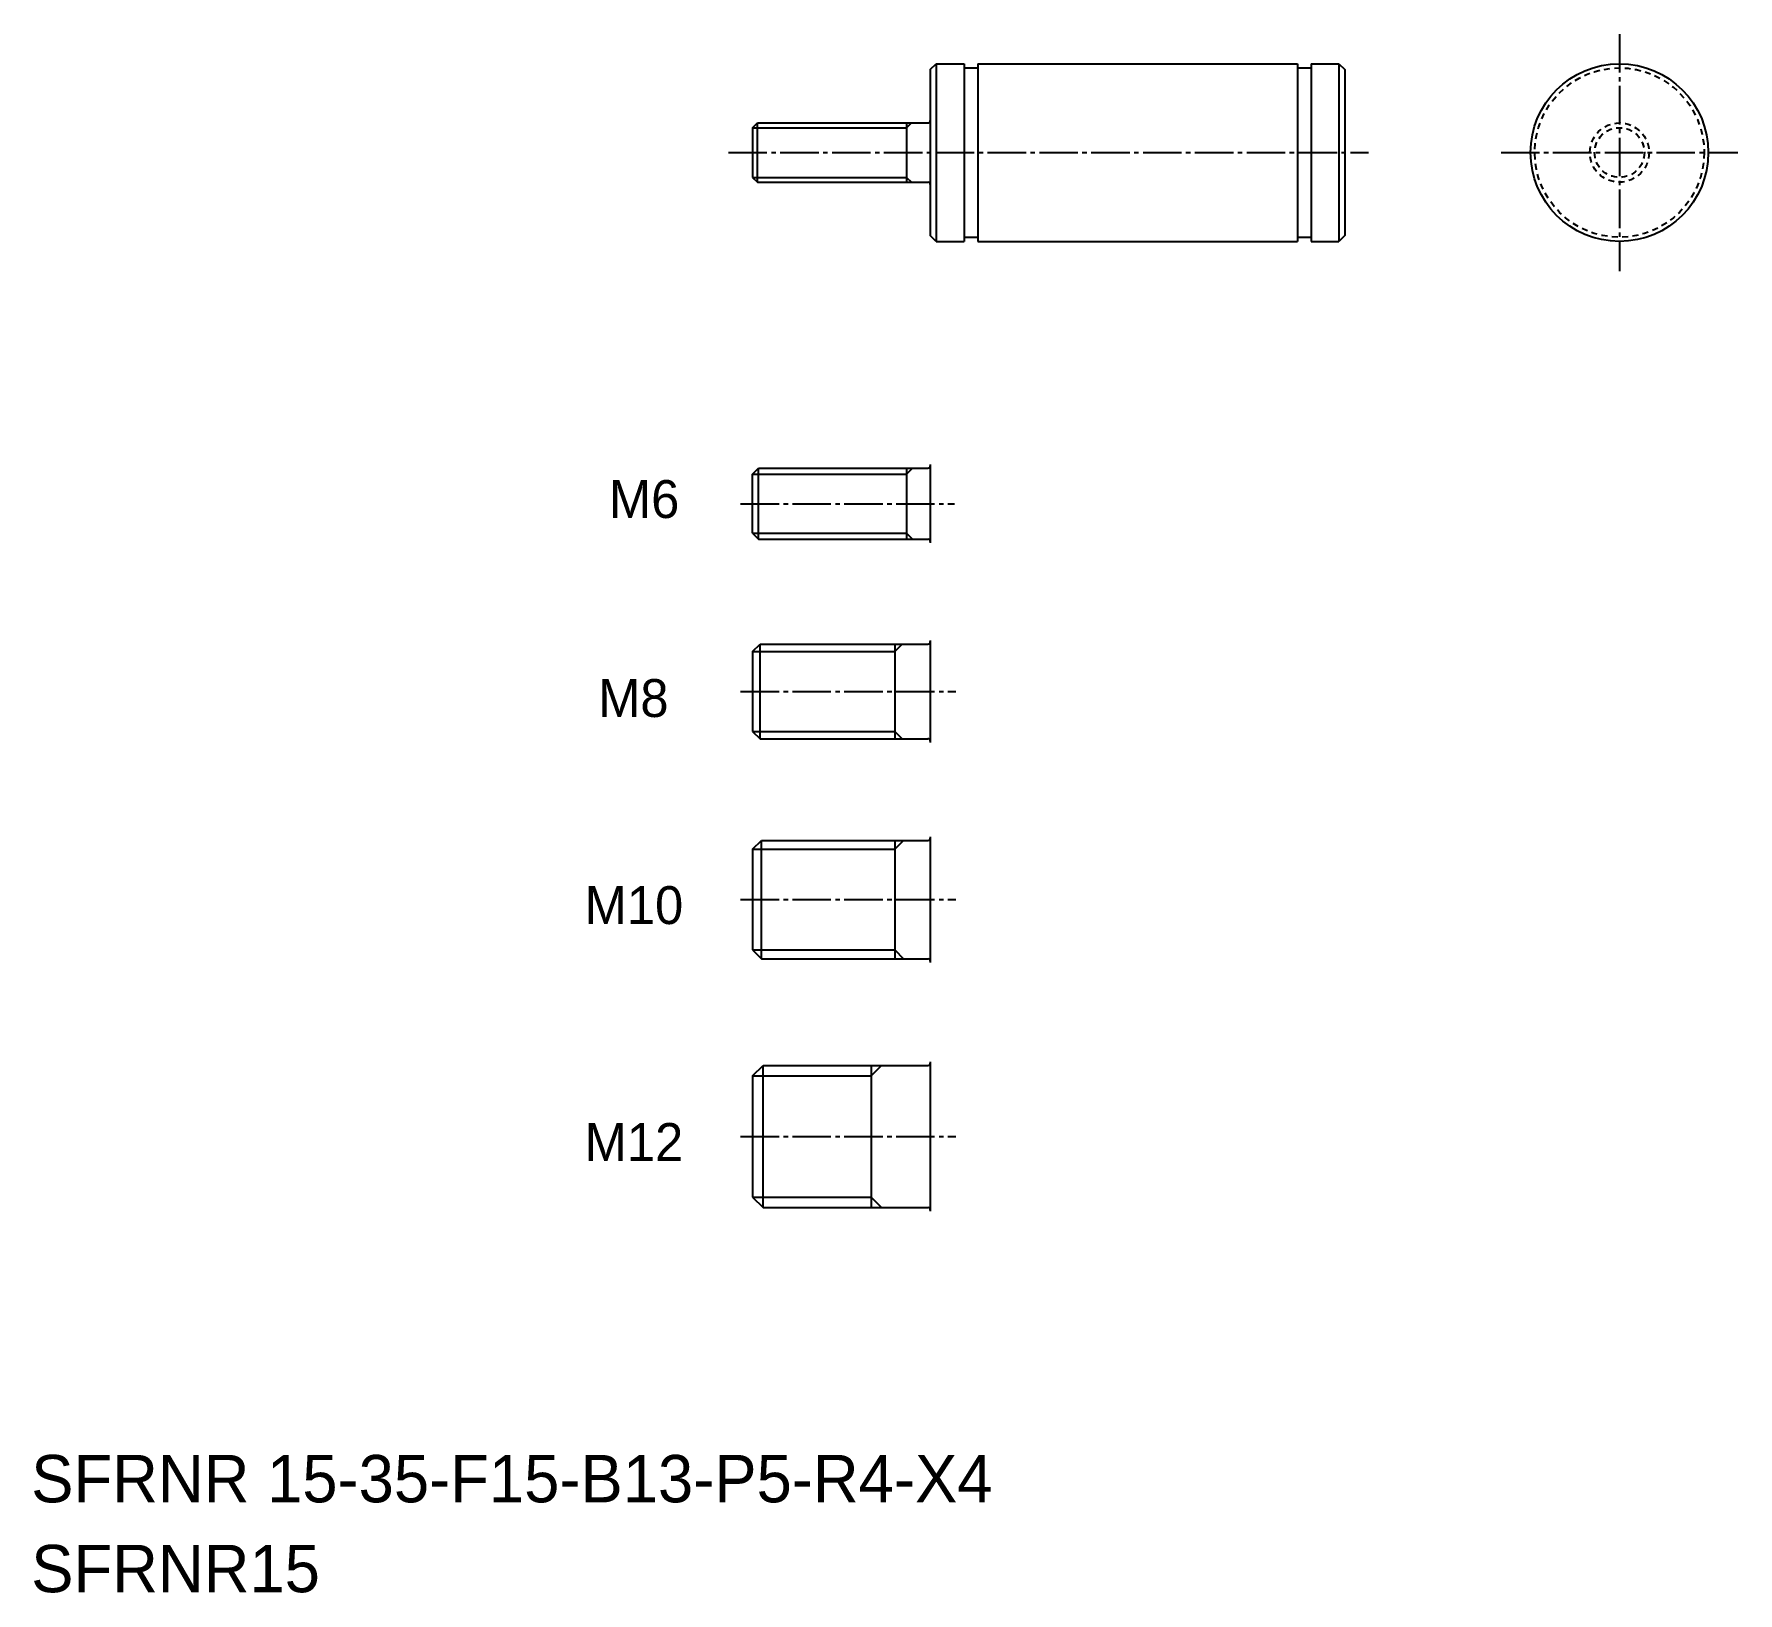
# Model space of a CAD drawing. Extents: x 10 to 154, y 10 to 142.
import ezdxf

# ---------------------------------------------------------------- set-up
doc = ezdxf.new("R2010")
doc.units = 0
doc.header["$LTSCALE"] = 0.25
doc.linetypes.add('CENTER', pattern=[17.5, 13, -1.5, 1.5, -1.5])
doc.linetypes.add('DASHED', pattern=[3.5, 2, -1.5])
doc.layers.get('0').update_dxf_attribs({"linetype": 'CONTINUOUS'})
doc.layers.add('CENTER', color=1, linetype='CENTER')

msp = doc.modelspace()

# ---------------------------------------------------------------- linework, layer by layer
at = {"color": 7, "linetype": 'CONTINUOUS'}
for p, q in [((85.9, 138.54), (86.4, 139.04)), ((85.9, 138.54), (85.9, 124.54)), ((86.4, 139.04), (86.4, 124.04)), ((86.4, 139.04), (88.75, 139.04)), ((88.75, 139.04), (88.75, 124.04)), ((88.75, 138.69), (89.9, 138.69)), ((89.9, 139.04), (89.9, 124.04)), ((89.9, 139.04), (116.9, 139.04)), ((116.9, 139.04), (116.9, 124.04)), ((116.9, 138.69), (118.05, 138.69)), ((118.05, 139.04), (118.05, 124.04)), ((118.05, 139.04), (120.4, 139.04)), ((120.4, 139.04), (120.9, 138.54)), ((120.4, 139.04), (120.4, 124.04)), ((120.9, 138.54), (120.9, 124.54)), ((70.9, 133.64), (71.3, 134.04)), ((71.3, 134.04), (85.7, 134.04)), ((71.3, 129.04), (71.3, 134.04)), ((83.9, 134.04), (83.9, 129.04)), ((70.9, 129.44), (71.3, 129.04)), ((71.3, 129.04), (85.7, 129.04)), ((86.4, 124.04), (85.9, 124.54)), ((86.4, 124.04), (88.75, 124.04)), ((88.75, 124.39), (89.9, 124.39)), ((89.9, 124.04), (116.9, 124.04)), ((116.9, 124.39), (118.05, 124.39)), ((118.05, 124.04), (120.4, 124.04)), ((120.9, 124.54), (120.4, 124.04)), ((85.9, 105.2), (85.9, 98.6)), ((70.9, 104.4), (71.4, 104.9)), ((70.9, 99.4), (70.9, 104.4)), ((71.4, 104.9), (85.7, 104.9)), ((71.4, 98.9), (71.4, 104.9)), ((83.9, 104.9), (83.9, 98.9)), ((70.9, 99.4), (71.4, 98.9)), ((71.4, 98.9), (85.7, 98.9)), ((70.9, 89.42), (71.53, 90.05)), ((70.9, 89.42), (70.9, 82.67)), ((71.53, 82.05), (71.53, 90.05)), ((71.53, 90.05), (85.7, 90.05)), ((82.9, 90.05), (82.9, 82.05)), ((85.9, 90.35), (85.9, 81.75)), ((70.9, 82.67), (71.53, 82.05)), ((71.53, 82.05), (85.7, 82.05)), ((70.9, 72.72), (71.65, 73.47)), ((71.65, 73.47), (85.7, 73.47)), ((71.65, 63.47), (71.65, 73.47)), ((82.9, 73.47), (82.9, 63.47)), ((85.9, 73.77), (85.9, 63.17)), ((70.9, 72.72), (70.9, 64.22)), ((70.9, 64.22), (71.65, 63.47)), ((71.65, 63.47), (85.7, 63.47)), ((70.9, 53.6), (71.78, 54.47)), ((71.78, 54.47), (85.7, 54.47)), ((71.78, 42.47), (71.78, 54.47)), ((80.9, 54.47), (80.9, 42.47)), ((70.9, 43.35), (71.78, 42.47)), ((71.78, 42.47), (85.7, 42.47))]:
    msp.add_line(p, q, dxfattribs=at)
at = {"color": 3, "linetype": 'CONTINUOUS'}
for p, q in [((83.9, 133.64), (84.3, 134.04)), ((70.9, 133.64), (83.9, 133.64)), ((70.9, 129.44), (83.9, 129.44)), ((83.9, 129.44), (84.3, 129.04)), ((70.9, 104.4), (83.9, 104.4)), ((83.9, 104.4), (84.4, 104.9)), ((70.9, 99.4), (83.9, 99.4)), ((83.9, 99.4), (84.4, 98.9)), ((70.9, 89.42), (82.9, 89.42)), ((82.9, 89.42), (83.53, 90.05)), ((70.9, 82.67), (82.9, 82.67)), ((82.9, 82.67), (83.53, 82.05)), ((82.9, 72.72), (83.65, 73.47)), ((70.9, 72.72), (82.9, 72.72)), ((70.9, 64.22), (82.9, 64.22)), ((82.9, 64.22), (83.65, 63.47)), ((70.9, 53.6), (80.9, 53.6)), ((80.9, 53.6), (81.78, 54.47)), ((70.9, 43.35), (80.9, 43.35)), ((80.9, 43.35), (81.78, 42.47))]:
    msp.add_line(p, q, dxfattribs=at)
for p, q in [((120.9, 135.04), (120.9, 135.04)), ((70.9, 133.64), (70.9, 129.44)), ((120.9, 131.54), (120.9, 131.54)), ((70.9, 53.6), (70.9, 43.35))]:
    msp.add_line(p, q)
at = {"color": 7}
msp.add_line((85.9, 54.77), (85.9, 42.17), dxfattribs=at)
msp.add_circle((144.08, 131.54), 7.5)
at = {"color": 3, "linetype": 'DASHED'}
for radius in [7.15, 2.5, 2.1]:
    msp.add_circle((144.08, 131.54), radius, dxfattribs=at)
at = {"color": 7, "linetype": 'CONTINUOUS'}
for centre, start, end in [((85.7, 134.24), 270, 0), ((85.7, 128.84), 0, 90), ((85.7, 105.1), 270, 0), ((85.7, 98.7), 0, 90), ((85.7, 90.25), 270, 0), ((85.7, 81.85), 0, 90), ((85.7, 73.67), 270, 0), ((85.7, 63.27), 0, 90)]:
    msp.add_arc(centre, 0.2, start, end, dxfattribs=at)
for centre, start, end in [((85.7, 54.67), 270, 0), ((85.7, 42.27), 0, 90)]:
    msp.add_arc(centre, 0.2, start, end)
at = {"layer": 'CENTER', "color": 1, "linetype": 'CENTER'}
for p, q in [((144.08, 141.54), (144.08, 121.54)), ((68.86, 131.54), (122.9, 131.54)), ((134.08, 131.54), (154.08, 131.54)), ((69.89, 101.9), (87.93, 101.9)), ((69.89, 86.05), (88.07, 86.05)), ((69.89, 68.47), (88.07, 68.47)), ((69.89, 48.47), (88.07, 48.47))]:
    msp.add_line(p, q, dxfattribs=at)

# ---------------------------------------------------------------- texts
at = {"color": 7, "linetype": 'CONTINUOUS'}
for s, height, p in [('M6', 3.2, (58.77, 100.69)), ('M8', 3.2, (57.86, 83.89)), ('M10', 3.2, (56.72, 66.41)), ('M12', 3.2, (56.72, 46.41)), ('SFRNR 15-35-F15-B13-P5-R4-X4', 4, (10, 17.59)), ('SFRNR15', 4, (10, 10))]:
    msp.add_text(s, height=height, dxfattribs=at).set_placement(p)

doc.saveas('drawing.dxf')
